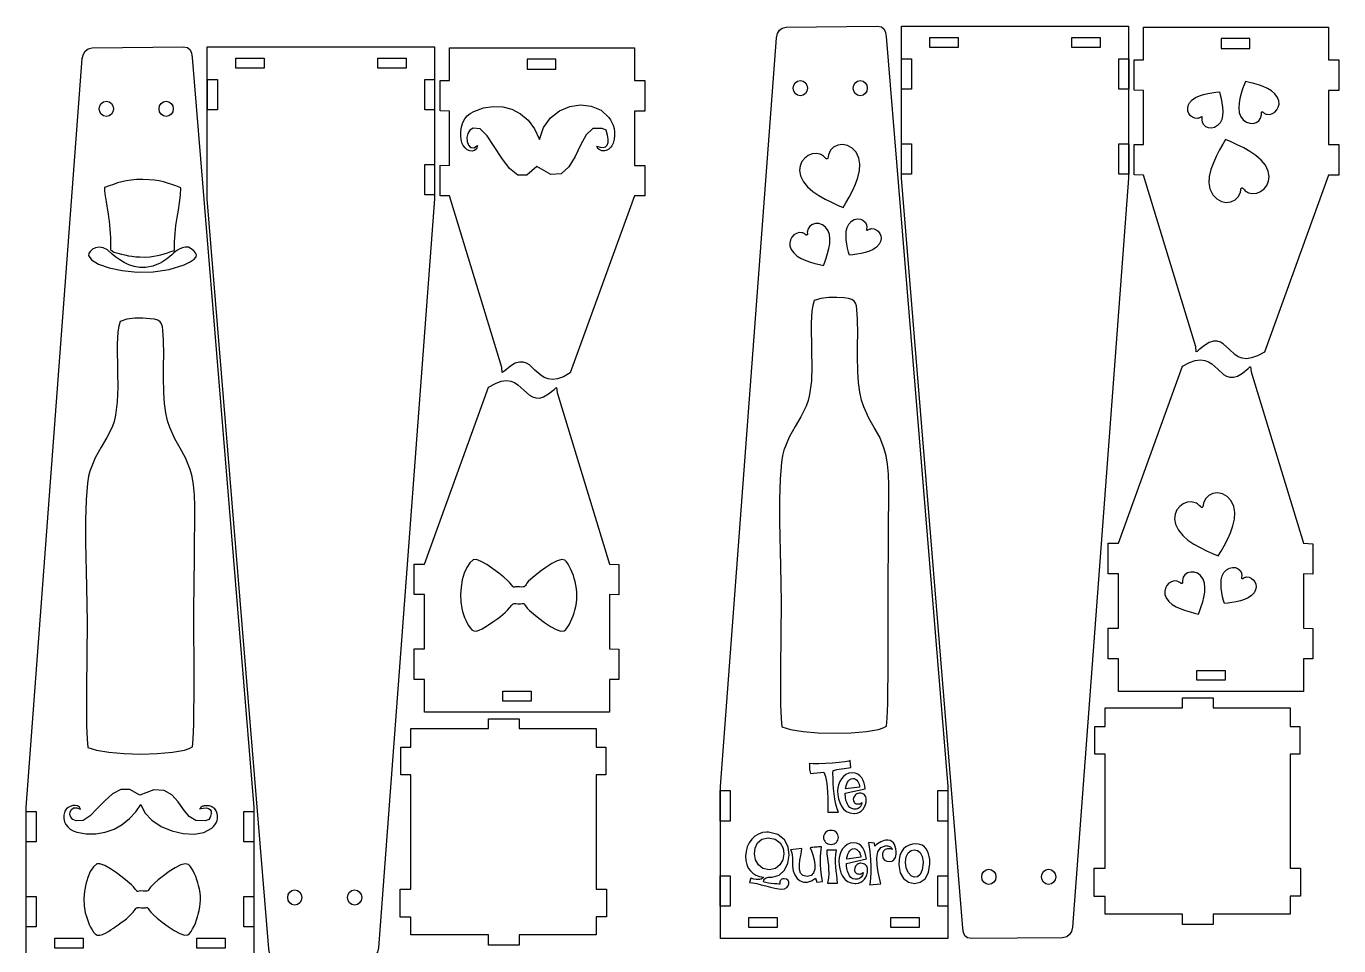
# Model space of a CAD drawing. Extents: x -1652 to 1470, y -458 to 1785.
# Drawn here: x -669.5 to -209.1, y 1450.2 to 1772.7 of the extents above; entities that cross this region are included whole.
import ezdxf

# ---------------------------------------------------------------- set-up
doc = ezdxf.new("R2010")
doc.units = 0
doc.layers.add('LAYER_1', color=7, linetype='CONTINUOUS')

msp = doc.modelspace()

# ---------------------------------------------------------------- linework, layer by layer
at = {"layer": 'LAYER_1', "color": 240}
for points in [[(-402.8861, 1772.3879), (-371.0361, 1772.6629), (-369.4611, 1772.4379), (-368.5361, 1771.6629), (-368.0611, 1770.4879), (-367.8861, 1769.0129), (-346.2611, 1505.9629), (-346.2611, 1452.6629), (-426.0361, 1452.6629), (-426.0361, 1505.9629), (-406.3861, 1768.6379), (-406.0111, 1770.1129), (-405.3361, 1771.2379), (-404.3111, 1772.0129), (-402.8861, 1772.3879)], [(-305.9611, 1452.9379), (-337.7861, 1452.6629), (-339.3611, 1452.8879), (-340.2861, 1453.6629), (-340.7611, 1454.8379), (-340.9361, 1456.3129), (-362.5361, 1719.3879), (-362.5361, 1772.6629), (-282.8111, 1772.6629), (-282.8111, 1719.3879), (-302.4361, 1456.6879), (-302.8111, 1455.2129), (-303.4861, 1454.0879), (-304.5361, 1453.3129), (-305.9611, 1452.9379)], [(-342.5861, 1768.7629), (-342.5861, 1765.2629), (-352.5611, 1765.2629), (-352.5611, 1768.7629), (-342.5861, 1768.7629)], [(-292.7861, 1768.7629), (-292.7861, 1765.2629), (-302.7611, 1765.2629), (-302.7611, 1768.7629), (-292.7861, 1768.7629)], [(-235.1861, 1658.3379), (-237.5861, 1657.0129), (-239.6611, 1656.3129), (-241.4361, 1656.0629), (-242.9861, 1656.2629), (-244.3361, 1656.7629), (-245.5111, 1657.5129), (-247.5861, 1659.3629), (-249.5611, 1661.1629), (-250.6111, 1661.8129), (-251.7611, 1662.1629), (-253.0361, 1662.1629), (-254.5111, 1661.7379), (-256.2111, 1660.7379), (-258.1861, 1659.1379), (-258.8111, 1658.5629), (-259.0611, 1658.4879), (-259.1861, 1660.2379), (-277.5861, 1720.4129), (-280.8861, 1720.5129), (-280.8861, 1731.2379), (-277.5861, 1731.1379), (-277.5861, 1750.1629), (-280.8861, 1750.2629), (-280.8861, 1760.8879), (-277.5861, 1760.8879), (-277.5861, 1772.3879), (-212.7111, 1772.3879), (-212.7111, 1760.8879), (-209.0861, 1760.8879), (-209.0861, 1750.1629), (-212.7111, 1750.1629), (-212.7111, 1731.1379), (-209.0861, 1731.1379), (-209.0861, 1720.4129), (-212.7111, 1720.4129), (-235.1861, 1658.3379)], [(-250.2861, 1768.4129), (-250.2861, 1764.9129), (-240.3111, 1764.9129), (-240.3111, 1768.4129), (-250.2861, 1768.4129)], [(-646.362, 1765.113), (-614.512, 1765.388), (-612.937, 1765.163), (-612.012, 1764.388), (-611.537, 1763.213), (-611.362, 1761.738), (-589.737, 1498.688), (-589.737, 1445.388), (-669.512, 1445.388), (-669.512, 1498.688), (-649.862, 1761.363), (-649.487, 1762.838), (-648.812, 1763.963), (-647.787, 1764.738), (-646.362, 1765.113)], [(-549.437, 1445.663), (-581.262, 1445.388), (-582.837, 1445.613), (-583.762, 1446.388), (-584.237, 1447.563), (-584.412, 1449.038), (-606.012, 1712.113), (-606.012, 1765.388), (-526.287, 1765.388), (-526.287, 1712.113), (-545.912, 1449.413), (-546.287, 1447.938), (-546.962, 1446.813), (-548.012, 1446.038), (-549.437, 1445.663)], [(-478.662, 1651.063), (-481.062, 1649.738), (-483.137, 1649.038), (-484.912, 1648.788), (-486.462, 1648.988), (-487.812, 1649.488), (-488.987, 1650.238), (-491.062, 1652.088), (-493.037, 1653.888), (-494.087, 1654.538), (-495.237, 1654.888), (-496.512, 1654.888), (-497.987, 1654.463), (-499.687, 1653.463), (-501.662, 1651.863), (-502.287, 1651.288), (-502.537, 1651.213), (-502.662, 1652.963), (-521.062, 1713.138), (-524.362, 1713.238), (-524.362, 1723.963), (-521.062, 1723.863), (-521.062, 1742.888), (-524.362, 1742.988), (-524.362, 1753.613), (-521.062, 1753.613), (-521.062, 1765.113), (-456.187, 1765.113), (-456.187, 1753.613), (-452.562, 1753.613), (-452.562, 1742.888), (-456.187, 1742.888), (-456.187, 1723.863), (-452.562, 1723.863), (-452.562, 1713.138), (-456.187, 1713.138), (-478.662, 1651.063)], [(-586.062, 1761.488), (-586.062, 1757.988), (-596.037, 1757.988), (-596.037, 1761.488), (-586.062, 1761.488)], [(-536.262, 1761.488), (-536.262, 1757.988), (-546.237, 1757.988), (-546.237, 1761.488), (-536.262, 1761.488)], [(-493.762, 1761.138), (-493.762, 1757.638), (-483.787, 1757.638), (-483.787, 1761.138), (-493.762, 1761.138)], [(-359.0111, 1750.5879), (-362.5111, 1750.5879), (-362.5111, 1761.2379), (-359.0111, 1761.2379), (-359.0111, 1750.5879)], [(-282.7861, 1750.5879), (-286.2861, 1750.5879), (-286.2861, 1761.2379), (-282.7861, 1761.2379), (-282.7861, 1750.5879)], [(-602.487, 1743.313), (-605.987, 1743.313), (-605.987, 1753.963), (-602.487, 1753.963), (-602.487, 1743.313)], [(-526.262, 1743.313), (-529.762, 1743.313), (-529.762, 1753.963), (-526.262, 1753.963), (-526.262, 1743.313)], [(-397.9611, 1753.6379), (-396.9861, 1753.4379), (-396.2111, 1752.8629), (-395.6611, 1752.0129), (-395.4611, 1750.9629), (-395.6611, 1749.9379), (-396.2111, 1749.0879), (-396.9861, 1748.5129), (-397.9611, 1748.3129), (-398.9361, 1748.5129), (-399.7361, 1749.0879), (-400.2611, 1749.9379), (-400.4611, 1750.9629), (-400.2611, 1752.0129), (-399.7361, 1752.8629), (-398.9361, 1753.4379), (-397.9611, 1753.6379)], [(-376.9611, 1753.6379), (-375.9861, 1753.4379), (-375.2111, 1752.8629), (-374.6611, 1752.0129), (-374.4861, 1750.9629), (-374.6611, 1749.9379), (-375.2111, 1749.0879), (-375.9861, 1748.5129), (-376.9611, 1748.3129), (-377.9361, 1748.5129), (-378.7361, 1749.0879), (-379.2611, 1749.9379), (-379.4611, 1750.9629), (-379.2611, 1752.0129), (-378.7361, 1752.8629), (-377.9361, 1753.4379), (-376.9611, 1753.6379)], [(-230.5426, 1747.6357), (-231.459, 1748.9116), (-232.6606, 1749.9682), (-234.0754, 1750.8345), (-235.6313, 1751.5395), (-237.256, 1752.112), (-238.8775, 1752.5812), (-240.4236, 1752.9758), (-241.8222, 1753.325), (-242.299, 1752.1185), (-242.8194, 1750.6773), (-243.3233, 1749.0733), (-243.7509, 1747.3779), (-244.042, 1745.6629), (-244.1365, 1743.9999), (-243.9746, 1742.4606), (-243.4961, 1741.1167), (-242.5715, 1739.8476), (-241.474, 1739.0275), (-240.292, 1738.6216), (-239.1135, 1738.5952), (-238.0267, 1738.9133), (-237.12, 1739.5411), (-236.4814, 1740.4439), (-236.1993, 1741.5868), (-236.2076, 1742.109), (-236.2221, 1742.3891), (-236.2029, 1742.456), (-236.1721, 1742.5129), (-236.1311, 1742.5593), (-236.0817, 1742.5948), (-236.0254, 1742.619), (-235.9637, 1742.6314), (-235.8983, 1742.6315), (-235.8308, 1742.619), (-235.6559, 1742.5002), (-235.328, 1742.2591), (-235.1103, 1742.122), (-234.8589, 1741.9897), (-234.5752, 1741.8738), (-234.2606, 1741.786), (-233.2853, 1741.749), (-232.344, 1742.0207), (-231.4925, 1742.5563), (-230.7869, 1743.3115), (-230.2832, 1744.2416), (-230.0372, 1745.302), (-230.105, 1746.4482), (-230.5426, 1747.6357)], [(-641.437, 1746.363), (-640.462, 1746.163), (-639.687, 1745.588), (-639.137, 1744.738), (-638.937, 1743.688), (-639.137, 1742.663), (-639.687, 1741.813), (-640.462, 1741.238), (-641.437, 1741.038), (-642.412, 1741.238), (-643.212, 1741.813), (-643.737, 1742.663), (-643.937, 1743.688), (-643.737, 1744.738), (-643.212, 1745.588), (-642.412, 1746.163), (-641.437, 1746.363)], [(-620.437, 1746.363), (-619.462, 1746.163), (-618.687, 1745.588), (-618.137, 1744.738), (-617.962, 1743.688), (-618.137, 1742.663), (-618.687, 1741.813), (-619.462, 1741.238), (-620.437, 1741.038), (-621.412, 1741.238), (-622.212, 1741.813), (-622.737, 1742.663), (-622.937, 1743.688), (-622.737, 1744.738), (-622.212, 1745.588), (-621.412, 1746.163), (-620.437, 1746.363)], [(-261.4027, 1745.8463), (-260.4705, 1746.8726), (-259.3103, 1747.678), (-257.9823, 1748.2949), (-256.547, 1748.7561), (-255.0646, 1749.0943), (-253.5955, 1749.3421), (-252.1999, 1749.5322), (-250.9383, 1749.6973), (-250.6419, 1748.5913), (-250.331, 1747.2751), (-250.0509, 1745.8178), (-249.847, 1744.2881), (-249.7647, 1742.7549), (-249.8495, 1741.2872), (-250.1468, 1739.9538), (-250.7019, 1738.8236), (-251.6407, 1737.804), (-252.6857, 1737.1956), (-253.7632, 1736.9589), (-254.7992, 1737.0546), (-255.72, 1737.4431), (-256.4518, 1738.0851), (-256.9207, 1738.9412), (-257.0528, 1739.9718), (-256.9928, 1740.4288), (-256.9519, 1740.673), (-256.962, 1740.7336), (-256.9833, 1740.7865), (-257.0145, 1740.8314), (-257.0542, 1740.8675), (-257.1012, 1740.8944), (-257.154, 1740.9115), (-257.2113, 1740.9183), (-257.2717, 1740.9141), (-257.4371, 1740.8276), (-257.749, 1740.6492), (-257.9536, 1740.551), (-258.1874, 1740.4603), (-258.4479, 1740.3872), (-258.7326, 1740.342), (-259.5915, 1740.408), (-260.3895, 1740.7411), (-261.0821, 1741.2967), (-261.6247, 1742.0301), (-261.9726, 1742.8964), (-262.0813, 1743.851), (-261.9062, 1744.8493), (-261.4027, 1745.8463)], [(-359.0111, 1720.7629), (-362.5111, 1720.7629), (-362.5111, 1731.4129), (-359.0111, 1731.4129), (-359.0111, 1720.7629)], [(-282.7861, 1720.7629), (-286.2861, 1720.7629), (-286.2861, 1731.4129), (-282.7861, 1731.4129), (-282.7861, 1720.7629)], [(-233.8276, 1721.8289), (-234.8336, 1723.9145), (-236.3097, 1725.7543), (-238.1436, 1727.372), (-240.2234, 1728.7913), (-242.4369, 1730.0358), (-244.672, 1731.1294), (-246.8165, 1732.0956), (-248.7585, 1732.9583), (-249.7576, 1731.3277), (-250.8798, 1729.3676), (-252.0195, 1727.1667), (-253.0715, 1724.8138), (-253.9302, 1722.3977), (-254.4905, 1720.0072), (-254.6468, 1717.731), (-254.2938, 1715.6579), (-253.274, 1713.58), (-251.8891, 1712.1101), (-250.276, 1711.2202), (-248.5715, 1710.882), (-246.9127, 1711.0675), (-245.4365, 1711.7485), (-244.2797, 1712.8969), (-243.5794, 1714.4846), (-243.4587, 1715.2449), (-243.4084, 1715.6554), (-243.3636, 1715.7476), (-243.3043, 1715.8223), (-243.2331, 1715.8793), (-243.1523, 1715.9183), (-243.0644, 1715.9391), (-242.9717, 1715.9415), (-242.8767, 1715.9251), (-242.7818, 1715.8898), (-242.5581, 1715.6728), (-242.1432, 1715.2393), (-241.8621, 1714.9849), (-241.5307, 1714.7288), (-241.1482, 1714.4882), (-240.7138, 1714.2808), (-239.3071, 1713.9791), (-237.8712, 1714.1341), (-236.4987, 1714.6954), (-235.2821, 1715.6124), (-234.3141, 1716.8347), (-233.6873, 1718.3119), (-233.4943, 1719.9935), (-233.8276, 1721.8289)], [(-397.8896, 1720.2232), (-396.8836, 1718.1376), (-395.4075, 1716.2978), (-393.5736, 1714.6801), (-391.4938, 1713.2608), (-389.2803, 1712.0163), (-387.0452, 1710.9227), (-384.9007, 1709.9565), (-382.9587, 1709.0938), (-381.9596, 1710.7244), (-380.8374, 1712.6845), (-379.6977, 1714.8854), (-378.6458, 1717.2383), (-377.787, 1719.6544), (-377.2267, 1722.0449), (-377.0704, 1724.3211), (-377.4234, 1726.3942), (-378.4432, 1728.4721), (-379.8281, 1729.942), (-381.4412, 1730.8319), (-383.1457, 1731.1701), (-384.8045, 1730.9846), (-386.2807, 1730.3036), (-387.4375, 1729.1552), (-388.1378, 1727.5675), (-388.2585, 1726.8072), (-388.3088, 1726.3967), (-388.3536, 1726.3045), (-388.4129, 1726.2298), (-388.4841, 1726.1728), (-388.5649, 1726.1338), (-388.6528, 1726.113), (-388.7455, 1726.1106), (-388.8405, 1726.127), (-388.9354, 1726.1623), (-389.1591, 1726.3793), (-389.574, 1726.8128), (-389.8551, 1727.0672), (-390.1865, 1727.3233), (-390.569, 1727.5639), (-391.0034, 1727.7713), (-392.4101, 1728.073), (-393.846, 1727.918), (-395.2185, 1727.3567), (-396.4351, 1726.4397), (-397.4031, 1725.2174), (-398.0299, 1723.7402), (-398.2229, 1722.0586), (-397.8896, 1720.2232)], [(-526.262, 1713.488), (-529.762, 1713.488), (-529.762, 1724.138), (-526.262, 1724.138), (-526.262, 1713.488)], [(-370.3145, 1696.2058), (-371.2467, 1695.1795), (-372.4069, 1694.3741), (-373.7349, 1693.7572), (-375.1702, 1693.296), (-376.6526, 1692.9578), (-378.1217, 1692.71), (-379.5173, 1692.5199), (-380.7789, 1692.3548), (-381.0753, 1693.4608), (-381.3862, 1694.777), (-381.6663, 1696.2343), (-381.8702, 1697.7641), (-381.9525, 1699.2972), (-381.8677, 1700.7649), (-381.5704, 1702.0983), (-381.0153, 1703.2285), (-380.0765, 1704.2481), (-379.0315, 1704.8565), (-377.954, 1705.0932), (-376.918, 1704.9975), (-375.9972, 1704.609), (-375.2654, 1703.967), (-374.7965, 1703.1109), (-374.6644, 1702.0803), (-374.7244, 1701.6233), (-374.7653, 1701.3791), (-374.7553, 1701.3185), (-374.734, 1701.2656), (-374.7028, 1701.2207), (-374.663, 1701.1846), (-374.6161, 1701.1577), (-374.5633, 1701.1406), (-374.506, 1701.1338), (-374.4455, 1701.138), (-374.2801, 1701.2246), (-373.9683, 1701.4029), (-373.7636, 1701.5011), (-373.5298, 1701.5918), (-373.2693, 1701.6649), (-372.9846, 1701.7101), (-372.1257, 1701.6441), (-371.3277, 1701.311), (-370.6351, 1700.7554), (-370.0926, 1700.0221), (-369.7446, 1699.1557), (-369.6359, 1698.2011), (-369.811, 1697.2028), (-370.3145, 1696.2058)], [(-401.1746, 1694.4164), (-400.2582, 1693.1405), (-399.0566, 1692.0839), (-397.6418, 1691.2176), (-396.0859, 1690.5126), (-394.4612, 1689.9401), (-392.8397, 1689.4709), (-391.2936, 1689.0763), (-389.895, 1688.7271), (-389.4182, 1689.9336), (-388.8978, 1691.3748), (-388.3939, 1692.9788), (-387.9663, 1694.6742), (-387.6752, 1696.3892), (-387.5807, 1698.0522), (-387.7426, 1699.5915), (-388.2211, 1700.9354), (-389.1457, 1702.2045), (-390.2432, 1703.0246), (-391.4252, 1703.4305), (-392.6038, 1703.4569), (-393.6905, 1703.1388), (-394.5972, 1702.511), (-395.2358, 1701.6082), (-395.5179, 1700.4653), (-395.5096, 1699.9431), (-395.4951, 1699.663), (-395.5143, 1699.5961), (-395.5451, 1699.5392), (-395.5861, 1699.4928), (-395.6355, 1699.4573), (-395.6918, 1699.4331), (-395.7535, 1699.4207), (-395.8189, 1699.4206), (-395.8864, 1699.4331), (-396.0613, 1699.5519), (-396.3892, 1699.793), (-396.6069, 1699.9301), (-396.8583, 1700.0624), (-397.142, 1700.1783), (-397.4566, 1700.2661), (-398.4319, 1700.3031), (-399.3732, 1700.0314), (-400.2247, 1699.4958), (-400.9303, 1698.7406), (-401.434, 1697.8105), (-401.68, 1696.7501), (-401.6122, 1695.6039), (-401.1746, 1694.4164)], [(-393.1361, 1676.4379), (-393.6111, 1674.7379), (-393.9361, 1672.8129), (-394.2111, 1668.4879), (-394.0611, 1658.5379), (-393.9611, 1653.3379), (-394.1111, 1648.2629), (-394.7111, 1643.5379), (-395.2361, 1641.3629), (-395.9361, 1639.3629), (-397.7611, 1635.7128), (-399.7861, 1632.3129), (-401.8361, 1628.5628), (-403.7111, 1623.9379), (-404.1861, 1622.0879), (-404.5611, 1619.7379), (-405.0611, 1613.8379), (-405.2611, 1606.7378), (-405.2611, 1598.9379), (-404.9611, 1583.2879), (-404.7361, 1570.8379), (-404.9361, 1547.5379), (-404.8861, 1534.6629), (-404.7361, 1529.8879), (-404.4611, 1526.9379), (-401.4611, 1525.9879), (-397.0361, 1525.2879), (-391.6861, 1524.8379), (-385.8611, 1524.6879), (-380.0861, 1524.8129), (-374.8111, 1525.2879), (-370.5111, 1526.0629), (-368.9111, 1526.5879), (-367.7111, 1527.2129), (-367.4611, 1529.9378), (-367.3111, 1535.1129), (-367.1861, 1549.7129), (-367.2111, 1575.2629), (-367.0111, 1593.4129), (-366.9611, 1611.5879), (-367.0611, 1615.6129), (-367.3861, 1619.0629), (-367.8861, 1621.9879), (-368.5111, 1624.4879), (-370.1361, 1628.5628), (-372.0361, 1631.9129), (-373.9611, 1635.2379), (-375.7361, 1639.1629), (-376.4611, 1641.5629), (-377.0861, 1644.3629), (-377.5611, 1647.6629), (-377.8361, 1651.5379), (-377.9611, 1656.9129), (-377.8861, 1660.9129), (-377.8361, 1664.8129), (-377.9611, 1669.8879), (-378.1361, 1673.3129), (-378.2861, 1674.5629), (-378.6111, 1675.5379), (-379.1111, 1676.2629), (-379.9111, 1676.8129), (-381.0361, 1677.1629), (-382.5611, 1677.3629), (-385.1861, 1677.5129), (-388.0111, 1677.5129), (-390.7611, 1677.1879), (-393.1361, 1676.4379)], [(-636.612, 1669.163), (-637.087, 1667.463), (-637.412, 1665.538), (-637.687, 1661.213), (-637.537, 1651.263), (-637.437, 1646.063), (-637.587, 1640.988), (-638.187, 1636.263), (-638.712, 1634.088), (-639.412, 1632.088), (-641.237, 1628.4379), (-643.262, 1625.038), (-645.312, 1621.2879), (-647.187, 1616.663), (-647.662, 1614.813), (-648.037, 1612.463), (-648.537, 1606.563), (-648.737, 1599.4629), (-648.737, 1591.663), (-648.437, 1576.013), (-648.212, 1563.563), (-648.412, 1540.263), (-648.362, 1527.388), (-648.212, 1522.613), (-647.937, 1519.663), (-644.937, 1518.713), (-640.512, 1518.013), (-635.162, 1517.563), (-629.337, 1517.413), (-623.562, 1517.538), (-618.287, 1518.013), (-613.987, 1518.788), (-612.387, 1519.313), (-611.187, 1519.938), (-610.937, 1522.6629), (-610.787, 1527.838), (-610.662, 1542.438), (-610.687, 1567.988), (-610.487, 1586.138), (-610.437, 1604.313), (-610.537, 1608.338), (-610.862, 1611.788), (-611.362, 1614.713), (-611.987, 1617.213), (-613.612, 1621.2879), (-615.512, 1624.638), (-617.437, 1627.963), (-619.212, 1631.888), (-619.937, 1634.288), (-620.562, 1637.088), (-621.037, 1640.388), (-621.312, 1644.263), (-621.437, 1649.638), (-621.362, 1653.638), (-621.312, 1657.538), (-621.437, 1662.613), (-621.612, 1666.038), (-621.762, 1667.288), (-622.087, 1668.263), (-622.587, 1668.988), (-623.387, 1669.538), (-624.512, 1669.888), (-626.037, 1670.088), (-628.662, 1670.238), (-631.487, 1670.238), (-634.237, 1669.913), (-636.612, 1669.163)], [(-263.8861, 1653.3879), (-261.4861, 1654.6879), (-259.4111, 1655.4129), (-257.6361, 1655.6379), (-256.0861, 1655.4629), (-254.7361, 1654.9629), (-253.5611, 1654.2129), (-251.4611, 1652.3379), (-249.5111, 1650.5629), (-248.4611, 1649.9129), (-247.3111, 1649.5629), (-246.0361, 1649.5379), (-244.5611, 1649.9879), (-242.8361, 1650.9879), (-240.8611, 1652.5879), (-240.2611, 1653.1629), (-240.0111, 1653.2379), (-239.8611, 1651.4879), (-221.4861, 1591.3129), (-218.1611, 1591.1879), (-218.1611, 1580.4629), (-221.4861, 1580.5879), (-221.4861, 1561.5629), (-218.1611, 1561.4629), (-218.1611, 1550.8379), (-221.4861, 1550.8379), (-221.4861, 1539.3379), (-286.3611, 1539.3379), (-286.3611, 1550.8379), (-289.9611, 1550.8379), (-289.9611, 1561.5629), (-286.3611, 1561.5629), (-286.3611, 1580.5879), (-289.9611, 1580.5879), (-289.9611, 1591.3129), (-286.3611, 1591.3129), (-263.8861, 1653.3879)], [(-507.362, 1646.113), (-504.962, 1647.413), (-502.887, 1648.138), (-501.112, 1648.363), (-499.562, 1648.188), (-498.212, 1647.688), (-497.037, 1646.938), (-494.937, 1645.063), (-492.987, 1643.288), (-491.937, 1642.638), (-490.787, 1642.288), (-489.512, 1642.263), (-488.037, 1642.713), (-486.312, 1643.713), (-484.337, 1645.313), (-483.737, 1645.888), (-483.487, 1645.963), (-483.337, 1644.213), (-464.962, 1584.038), (-461.637, 1583.913), (-461.637, 1573.188), (-464.962, 1573.313), (-464.962, 1554.288), (-461.637, 1554.188), (-461.637, 1543.563), (-464.962, 1543.563), (-464.962, 1532.063), (-529.837, 1532.063), (-529.837, 1543.563), (-533.437, 1543.563), (-533.437, 1554.288), (-529.837, 1554.288), (-529.837, 1573.313), (-533.437, 1573.313), (-533.437, 1584.038), (-529.837, 1584.038), (-507.362, 1646.113)], [(-266.3202, 1598.0164), (-265.3142, 1595.9308), (-263.8381, 1594.091), (-262.0042, 1592.4733), (-259.9244, 1591.054), (-257.7109, 1589.8095), (-255.4758, 1588.7159), (-253.3313, 1587.7497), (-251.3893, 1586.887), (-250.3902, 1588.5176), (-249.268, 1590.4777), (-248.1283, 1592.6786), (-247.0764, 1595.0315), (-246.2176, 1597.4476), (-245.6573, 1599.8381), (-245.501, 1602.1143), (-245.854, 1604.1874), (-246.8738, 1606.2653), (-248.2587, 1607.7352), (-249.8718, 1608.6251), (-251.5763, 1608.9633), (-253.2351, 1608.7778), (-254.7113, 1608.0968), (-255.8681, 1606.9484), (-256.5684, 1605.3607), (-256.6891, 1604.6004), (-256.7394, 1604.1899), (-256.7842, 1604.0977), (-256.8435, 1604.023), (-256.9147, 1603.966), (-256.9955, 1603.927), (-257.0834, 1603.9062), (-257.1761, 1603.9038), (-257.2711, 1603.9202), (-257.366, 1603.9555), (-257.5897, 1604.1725), (-258.0046, 1604.606), (-258.2857, 1604.8604), (-258.6171, 1605.1165), (-258.9996, 1605.3571), (-259.434, 1605.5645), (-260.8407, 1605.8662), (-262.2766, 1605.7112), (-263.6491, 1605.1499), (-264.8657, 1604.2329), (-265.8337, 1603.0106), (-266.4605, 1601.5334), (-266.6535, 1599.8518), (-266.3202, 1598.0164)], [(-269.6052, 1572.2096), (-268.6888, 1570.9337), (-267.4872, 1569.8771), (-266.0724, 1569.0108), (-264.5165, 1568.3058), (-262.8918, 1567.7333), (-261.2703, 1567.2641), (-259.7242, 1566.8695), (-258.3256, 1566.5203), (-257.8488, 1567.7268), (-257.3284, 1569.168), (-256.8245, 1570.772), (-256.3969, 1572.4674), (-256.1058, 1574.1824), (-256.0113, 1575.8454), (-256.1732, 1577.3847), (-256.6517, 1578.7286), (-257.5763, 1579.9977), (-258.6738, 1580.8178), (-259.8558, 1581.2237), (-261.0344, 1581.2501), (-262.1211, 1580.932), (-263.0278, 1580.3042), (-263.6664, 1579.4014), (-263.9485, 1578.2585), (-263.9402, 1577.7363), (-263.9257, 1577.4562), (-263.9449, 1577.3893), (-263.9757, 1577.3324), (-264.0167, 1577.286), (-264.0661, 1577.2505), (-264.1224, 1577.2263), (-264.1841, 1577.2139), (-264.2495, 1577.2138), (-264.317, 1577.2263), (-264.4919, 1577.3451), (-264.8198, 1577.5862), (-265.0375, 1577.7233), (-265.2889, 1577.8556), (-265.5726, 1577.9715), (-265.8872, 1578.0593), (-266.8625, 1578.0963), (-267.8038, 1577.8246), (-268.6553, 1577.289), (-269.3609, 1576.5338), (-269.8646, 1575.6037), (-270.1106, 1574.5433), (-270.0428, 1573.3971), (-269.6052, 1572.2096)], [(-238.7451, 1573.999), (-239.6773, 1572.9727), (-240.8375, 1572.1673), (-242.1655, 1571.5504), (-243.6008, 1571.0892), (-245.0832, 1570.751), (-246.5523, 1570.5032), (-247.9479, 1570.3131), (-249.2095, 1570.148), (-249.5059, 1571.254), (-249.8168, 1572.5702), (-250.0969, 1574.0275), (-250.3008, 1575.5573), (-250.3831, 1577.0904), (-250.2983, 1578.5581), (-250.001, 1579.8915), (-249.4459, 1581.0217), (-248.5071, 1582.0413), (-247.4621, 1582.6497), (-246.3846, 1582.8864), (-245.3486, 1582.7907), (-244.4278, 1582.4022), (-243.696, 1581.7602), (-243.2271, 1580.9041), (-243.095, 1579.8735), (-243.155, 1579.4165), (-243.1959, 1579.1723), (-243.1859, 1579.1117), (-243.1646, 1579.0588), (-243.1334, 1579.0139), (-243.0936, 1578.9778), (-243.0467, 1578.9509), (-242.9939, 1578.9338), (-242.9366, 1578.927), (-242.8761, 1578.9312), (-242.7107, 1579.0178), (-242.3989, 1579.1961), (-242.1942, 1579.2943), (-241.9604, 1579.385), (-241.6999, 1579.4581), (-241.4152, 1579.5033), (-240.5563, 1579.4373), (-239.7583, 1579.1042), (-239.0657, 1578.5486), (-238.5232, 1577.8153), (-238.1752, 1576.9489), (-238.0665, 1575.9943), (-238.2416, 1574.996), (-238.7451, 1573.999)], [(-258.8861, 1543.2629), (-258.8861, 1546.7629), (-248.9111, 1546.7629), (-248.9111, 1543.2629), (-258.8861, 1543.2629)], [(-502.362, 1535.988), (-502.362, 1539.488), (-492.387, 1539.488), (-492.387, 1535.988), (-502.362, 1535.988)], [(-226.1111, 1533.5879), (-226.1111, 1527.1129), (-222.7111, 1527.1129), (-222.7111, 1517.4129), (-226.1111, 1517.4129), (-226.1111, 1477.3379), (-222.5361, 1477.3379), (-222.5361, 1467.5629), (-226.1111, 1467.5629), (-226.1111, 1461.2129), (-253.1861, 1461.2129), (-253.1861, 1457.6129), (-263.8611, 1457.6129), (-263.8611, 1461.2129), (-291.0861, 1461.2129), (-291.0861, 1467.4629), (-294.9111, 1467.4629), (-294.9111, 1477.3379), (-291.0861, 1477.3379), (-291.0861, 1517.4129), (-294.6611, 1517.4129), (-294.6611, 1527.1129), (-291.0861, 1527.1129), (-291.0861, 1533.5879), (-263.8611, 1533.5879), (-263.8611, 1537.0629), (-253.1861, 1537.0629), (-253.1861, 1533.5879), (-226.1111, 1533.5879)], [(-469.587, 1526.313), (-469.587, 1519.838), (-466.187, 1519.838), (-466.187, 1510.138), (-469.587, 1510.138), (-469.587, 1470.063), (-466.012, 1470.063), (-466.012, 1460.288), (-469.587, 1460.288), (-469.587, 1453.938), (-496.662, 1453.938), (-496.662, 1450.338), (-507.337, 1450.338), (-507.337, 1453.938), (-534.562, 1453.938), (-534.562, 1460.188), (-538.387, 1460.188), (-538.387, 1470.063), (-534.562, 1470.063), (-534.562, 1510.138), (-538.137, 1510.138), (-538.137, 1519.838), (-534.562, 1519.838), (-534.562, 1526.313), (-507.337, 1526.313), (-507.337, 1529.788), (-496.662, 1529.788), (-496.662, 1526.313), (-469.587, 1526.313)], [(-426.0611, 1504.5629), (-422.5611, 1504.5629), (-422.5611, 1493.9129), (-426.0611, 1493.9129), (-426.0611, 1504.5629)], [(-349.7754, 1504.5629), (-346.2754, 1504.5629), (-346.2754, 1493.9129), (-349.7754, 1493.9129), (-349.7754, 1504.5629)], [(-669.537, 1497.288), (-666.037, 1497.288), (-666.037, 1486.638), (-669.537, 1486.638), (-669.537, 1497.288)], [(-593.2513, 1497.288), (-589.7513, 1497.288), (-589.7513, 1486.638), (-593.2513, 1486.638), (-593.2513, 1497.288)], [(-426.0611, 1474.7379), (-422.5611, 1474.7379), (-422.5611, 1464.0879), (-426.0611, 1464.0879), (-426.0611, 1474.7379)], [(-349.7754, 1474.7379), (-346.2754, 1474.7379), (-346.2754, 1464.0879), (-349.7754, 1464.0879), (-349.7754, 1474.7379)], [(-331.8611, 1471.6879), (-332.8361, 1471.8879), (-333.6111, 1472.4629), (-334.1611, 1473.3129), (-334.3361, 1474.3629), (-334.1611, 1475.3879), (-333.6111, 1476.2379), (-332.8361, 1476.8129), (-331.8611, 1477.0129), (-330.8861, 1476.8129), (-330.0861, 1476.2379), (-329.5611, 1475.3879), (-329.3611, 1474.3629), (-329.5611, 1473.3129), (-330.0861, 1472.4629), (-330.8861, 1471.8879), (-331.8611, 1471.6879)], [(-310.8611, 1471.6879), (-311.8361, 1471.8879), (-312.6361, 1472.4629), (-313.1611, 1473.3129), (-313.3611, 1474.3629), (-313.1611, 1475.3879), (-312.6361, 1476.2379), (-311.8361, 1476.8129), (-310.8611, 1477.0129), (-309.8861, 1476.8129), (-309.1111, 1476.2379), (-308.5611, 1475.3879), (-308.3611, 1474.3629), (-308.5611, 1473.3129), (-309.1111, 1472.4629), (-309.8861, 1471.8879), (-310.8611, 1471.6879)], [(-575.337, 1464.413), (-576.312, 1464.613), (-577.087, 1465.188), (-577.637, 1466.038), (-577.812, 1467.088), (-577.637, 1468.113), (-577.087, 1468.963), (-576.312, 1469.538), (-575.337, 1469.738), (-574.362, 1469.538), (-573.562, 1468.963), (-573.037, 1468.113), (-572.837, 1467.088), (-573.037, 1466.038), (-573.562, 1465.188), (-574.362, 1464.613), (-575.337, 1464.413)], [(-554.337, 1464.413), (-555.312, 1464.613), (-556.112, 1465.188), (-556.637, 1466.038), (-556.837, 1467.088), (-556.637, 1468.113), (-556.112, 1468.963), (-555.312, 1469.538), (-554.337, 1469.738), (-553.362, 1469.538), (-552.587, 1468.963), (-552.037, 1468.113), (-551.837, 1467.088), (-552.037, 1466.038), (-552.587, 1465.188), (-553.362, 1464.613), (-554.337, 1464.413)], [(-669.537, 1467.463), (-666.037, 1467.463), (-666.037, 1456.813), (-669.537, 1456.813), (-669.537, 1467.463)], [(-593.2513, 1467.463), (-589.7513, 1467.463), (-589.7513, 1456.813), (-593.2513, 1456.813), (-593.2513, 1467.463)], [(-416.0361, 1456.6129), (-416.0361, 1460.1129), (-406.0861, 1460.1129), (-406.0861, 1456.6129), (-416.0361, 1456.6129)], [(-366.2111, 1456.6129), (-366.2111, 1460.1129), (-356.2611, 1460.1129), (-356.2611, 1456.6129), (-366.2111, 1456.6129)], [(-659.512, 1449.338), (-659.512, 1452.838), (-649.562, 1452.838), (-649.562, 1449.338), (-659.512, 1449.338)], [(-609.687, 1449.338), (-609.687, 1452.838), (-599.737, 1452.838), (-599.737, 1449.338), (-609.687, 1449.338)]]:
    msp.add_lwpolyline(points, close=True, dxfattribs=at)
at = {"layer": 'LAYER_1', "color": 250}
for points in [[(-512.72, 1736.9595), (-513.9079, 1736.2583), (-514.6431, 1735.08), (-514.9547, 1733.6537), (-514.8717, 1732.2085), (-514.4233, 1730.9734), (-513.6385, 1730.1777), (-512.5464, 1730.0504), (-511.176, 1730.8206), (-511.6208, 1729.7239), (-512.2723, 1729.0827), (-513.0636, 1728.8436), (-513.9274, 1728.9534), (-514.7965, 1729.3585), (-515.6039, 1730.0056), (-516.2824, 1730.8413), (-516.7649, 1731.8123), (-517.0687, 1733.8859), (-517.0911, 1735.7534), (-516.854, 1737.4179), (-516.3793, 1738.8822), (-515.689, 1740.1493), (-514.8049, 1741.2222), (-513.749, 1742.1037), (-512.5431, 1742.7969), (-509.1644, 1744.024), (-505.7447, 1744.5647), (-502.3752, 1744.4113), (-499.147, 1743.556), (-496.1512, 1741.9912), (-493.479, 1739.709), (-491.2216, 1736.7019), (-489.4701, 1732.9621), (-488.0639, 1737.2101), (-485.6472, 1740.5782), (-482.4911, 1743.0375), (-478.8669, 1744.559), (-475.0459, 1745.1139), (-471.2993, 1744.6731), (-467.8984, 1743.2078), (-465.1144, 1740.689), (-464.5551, 1739.8834), (-464.0526, 1738.9594), (-463.6328, 1737.9305), (-463.3214, 1736.8101), (-463.1444, 1735.6119), (-463.1275, 1734.3493), (-463.2965, 1733.0359), (-463.6772, 1731.6852), (-463.893, 1731.1654), (-464.15, 1730.6866), (-464.449, 1730.255), (-464.7905, 1729.8764), (-465.1751, 1729.5568), (-465.6036, 1729.3023), (-466.0766, 1729.1187), (-466.5947, 1729.0121), (-466.8961, 1728.9811), (-467.1701, 1728.9676), (-467.4228, 1728.9747), (-467.6598, 1729.0054), (-467.8871, 1729.0627), (-468.1106, 1729.1498), (-468.336, 1729.2697), (-468.5693, 1729.4255), (-468.9193, 1729.6978), (-469.0991, 1729.8744), (-469.1597, 1729.9857), (-469.1519, 1730.0619), (-469.1266, 1730.1334), (-469.1346, 1730.2306), (-469.2268, 1730.3838), (-469.454, 1730.6234), (-468.1487, 1730.2188), (-467.0913, 1730.1576), (-466.2844, 1730.4258), (-465.7303, 1731.0094), (-465.4313, 1731.8945), (-465.39, 1733.0669), (-465.6086, 1734.5128), (-466.0897, 1736.2182), (-467.5297, 1736.8422), (-470.7328, 1736.82), (-473.1517, 1734.5857), (-475.13, 1731.0105), (-477.0115, 1726.9657), (-479.1398, 1723.3226), (-481.8586, 1720.9523), (-485.5117, 1720.7262), (-490.4428, 1723.5154), (-493.9254, 1720.4103), (-497.1012, 1720.4429), (-500.024, 1722.7279), (-502.7474, 1726.3802), (-505.3251, 1730.5147), (-507.8106, 1734.2462), (-510.2577, 1736.6895), (-512.72, 1736.9595)], [(-638.8687, 1693.4695), (-637.4249, 1693.099), (-636.1245, 1692.7557), (-634.9074, 1692.4479), (-633.713, 1692.1838), (-632.4809, 1691.9715), (-631.1509, 1691.8192), (-629.6625, 1691.7352), (-627.9554, 1691.7276), (-626.2372, 1691.8121), (-624.7561, 1691.9868), (-623.4525, 1692.2343), (-622.2671, 1692.5372), (-621.1403, 1692.8782), (-620.0127, 1693.24), (-618.8249, 1693.6052), (-617.5174, 1693.9564), (-617.5266, 1697.0663), (-617.3358, 1700.0094), (-617.005, 1702.8193), (-616.5941, 1705.5295), (-616.1631, 1708.1735), (-615.7719, 1710.7849), (-615.4805, 1713.3973), (-615.3488, 1716.0441), (-617.0029, 1716.6484), (-618.511, 1717.1945), (-619.9464, 1717.6763), (-621.3826, 1718.0876), (-622.893, 1718.422), (-624.551, 1718.6734), (-626.43, 1718.8356), (-628.6034, 1718.9023), (-630.8397, 1718.8613), (-632.7698, 1718.7101), (-634.4687, 1718.459), (-636.0118, 1718.118), (-637.4741, 1717.6972), (-638.931, 1717.2067), (-640.4575, 1716.6566), (-642.1288, 1716.0571), (-642.0986, 1715.0589), (-641.9714, 1713.8441), (-641.773, 1712.4782), (-641.5296, 1711.0269), (-641.2672, 1709.556), (-641.0117, 1708.1311), (-640.7892, 1706.8178), (-640.6257, 1705.682), (-640.4591, 1704.2803), (-640.3049, 1702.8702), (-640.1696, 1701.4535), (-640.0595, 1700.0322), (-639.9809, 1698.608), (-639.9402, 1697.183), (-639.9437, 1695.7589), (-639.9977, 1694.3377), (-638.8687, 1693.4695)], [(-612.5733, 1695.2174), (-613.7436, 1695.1896), (-614.7688, 1694.9829), (-615.6717, 1694.6308), (-616.4753, 1694.1667), (-617.2024, 1693.6242), (-617.876, 1693.0369), (-618.519, 1692.4382), (-619.1542, 1691.8617), (-619.7119, 1691.4027), (-620.3421, 1690.9329), (-621.0365, 1690.4646), (-621.7864, 1690.0097), (-622.5833, 1689.5802), (-623.4187, 1689.1882), (-624.2841, 1688.8458), (-625.171, 1688.5649), (-627.5814, 1688.1023), (-629.7597, 1688.062), (-631.732, 1688.3735), (-633.5247, 1688.9662), (-635.1641, 1689.7696), (-636.6764, 1690.7132), (-638.088, 1691.7264), (-639.4251, 1692.7387), (-641.0271, 1694.223), (-642.5599, 1695.0025), (-643.9768, 1695.2097), (-645.2311, 1694.9766), (-646.2762, 1694.4356), (-647.0656, 1693.7191), (-647.5525, 1692.9592), (-647.6904, 1692.2882), (-646.7002, 1690.7559), (-644.1988, 1689.2714), (-640.4839, 1687.9714), (-635.8532, 1686.9928), (-630.6043, 1686.4722), (-625.035, 1686.5465), (-619.443, 1687.3524), (-614.1258, 1689.0267), (-611.9918, 1690.05), (-610.641, 1690.9601), (-609.9591, 1691.7778), (-609.8313, 1692.5242), (-610.1434, 1693.2204), (-610.7807, 1693.8873), (-611.6289, 1694.546), (-612.5733, 1695.2174)], [(-389.7043, 1511.0919), (-389.1584, 1509.4998), (-388.7785, 1507.7391), (-388.5344, 1505.8694), (-388.3958, 1503.9503), (-388.3326, 1502.0416), (-388.3145, 1500.2027), (-388.3111, 1498.4933), (-388.2924, 1496.9731), (-384.5436, 1496.9731), (-385.0616, 1498.2277), (-385.4884, 1499.7798), (-385.8307, 1501.5435), (-386.0955, 1503.4331), (-386.2895, 1505.3626), (-386.4196, 1507.2461), (-386.4927, 1508.9979), (-386.5155, 1510.532), (-386.491, 1511.603), (-385.8819, 1511.7838), (-385.1552, 1511.945), (-384.3464, 1512.0896), (-383.4908, 1512.2208), (-382.6238, 1512.3417), (-381.7808, 1512.4555), (-380.9971, 1512.5652), (-380.3081, 1512.6741), (-380.4541, 1515.1814), (-380.9554, 1514.9506), (-382.3285, 1514.6954), (-384.3223, 1514.4412), (-386.6858, 1514.2139), (-389.168, 1514.039), (-391.5178, 1513.9423), (-393.4843, 1513.9494), (-394.8163, 1514.086), (-394.8156, 1513.6038), (-394.8106, 1513.1682), (-394.797, 1512.7616), (-394.7707, 1512.3668), (-394.7271, 1511.9662), (-394.6622, 1511.5426), (-394.5716, 1511.0784), (-394.4511, 1510.5563), (-389.7043, 1511.0919)], [(-384.9331, 1504.4464), (-384.818, 1503.0672), (-384.5688, 1501.6877), (-384.1655, 1500.3647), (-383.5883, 1499.1549), (-382.817, 1498.1151), (-381.8318, 1497.3022), (-380.6126, 1496.7728), (-379.1396, 1496.5837), (-378.9205, 1496.5837), (-377.983, 1496.694), (-377.1622, 1497.0055), (-376.4606, 1497.4887), (-375.8808, 1498.1142), (-375.4253, 1498.8527), (-375.0969, 1499.6748), (-374.8979, 1500.5511), (-374.831, 1501.4522), (-374.8776, 1501.9458), (-375.012, 1502.3837), (-375.2264, 1502.7629), (-375.5126, 1503.0801), (-375.8627, 1503.3323), (-376.2687, 1503.5163), (-376.7226, 1503.629), (-377.2165, 1503.6673), (-377.3626, 1503.6673), (-377.761, 1503.6182), (-378.1306, 1503.4798), (-378.4653, 1503.2655), (-378.7593, 1502.9888), (-379.0064, 1502.663), (-379.2008, 1502.3015), (-379.3364, 1501.9178), (-379.4073, 1501.5252), (-379.376, 1501.1476), (-379.2844, 1500.8185), (-379.1364, 1500.5385), (-378.9357, 1500.3081), (-378.6858, 1500.1279), (-378.3906, 1499.9985), (-378.0538, 1499.9205), (-377.679, 1499.8943), (-377.4919, 1499.8993), (-377.3135, 1499.916), (-377.1438, 1499.9469), (-376.9823, 1499.9947), (-376.8288, 1500.0619), (-376.683, 1500.1511), (-376.5446, 1500.2647), (-376.4133, 1500.4055), (-376.4133, 1500.3081), (-376.5863, 1499.4355), (-377.0214, 1498.7726), (-377.6477, 1498.3214), (-378.3941, 1498.0838), (-379.1896, 1498.0619), (-379.963, 1498.2576), (-380.6435, 1498.673), (-381.16, 1499.31), (-381.4297, 1499.8297), (-381.656, 1500.3499), (-381.8413, 1500.8736), (-381.9877, 1501.4035), (-382.0977, 1501.9425), (-382.1734, 1502.4936), (-382.2171, 1503.0594), (-382.2312, 1503.643), (-375.2448, 1505.201), (-375.3825, 1506.2194), (-375.6206, 1507.2233), (-375.9705, 1508.1753), (-376.4437, 1509.038), (-377.0515, 1509.774), (-377.8054, 1510.346), (-378.7167, 1510.7167), (-379.7969, 1510.8485), (-380.9401, 1510.6902), (-381.955, 1510.2487), (-382.8341, 1509.5738), (-383.57, 1508.7155), (-384.1552, 1507.7237), (-384.5824, 1506.6483), (-384.8442, 1505.5392), (-384.9331, 1504.4464)], [(-379.5291, 1508.8523), (-379.0373, 1508.7715), (-378.5889, 1508.5484), (-378.1906, 1508.2118), (-377.8495, 1507.7904), (-377.5722, 1507.3131), (-377.3656, 1506.8087), (-377.2367, 1506.306), (-377.1922, 1505.8338), (-382.0851, 1505.1523), (-382.0412, 1505.7026), (-381.9117, 1506.3055), (-381.7, 1506.922), (-381.4096, 1507.5135), (-381.0439, 1508.041), (-380.6063, 1508.4659), (-380.1002, 1508.7492), (-379.5291, 1508.8523)], [(-651.9968, 1493.9544), (-653.1847, 1494.4227), (-653.9199, 1495.2095), (-654.2315, 1496.162), (-654.1485, 1497.1271), (-653.7001, 1497.9519), (-652.9153, 1498.4832), (-651.8232, 1498.5682), (-650.4528, 1498.0539), (-650.8976, 1498.7863), (-651.5491, 1499.2145), (-652.3404, 1499.3741), (-653.2042, 1499.3008), (-654.0733, 1499.0303), (-654.8807, 1498.5982), (-655.5592, 1498.0401), (-656.0417, 1497.3917), (-656.3455, 1496.007), (-656.3679, 1494.7598), (-656.1308, 1493.6483), (-655.6561, 1492.6705), (-654.9658, 1491.8243), (-654.0817, 1491.1079), (-653.0258, 1490.5192), (-651.8199, 1490.0563), (-648.4685, 1489.3705), (-645.1207, 1489.3616), (-641.8529, 1489.9621), (-638.7413, 1491.1042), (-635.8621, 1492.7201), (-633.2916, 1494.7421), (-631.1061, 1497.1025), (-629.3819, 1499.7335), (-627.9484, 1496.7631), (-625.4597, 1494.1617), (-622.202, 1492.0214), (-618.4612, 1490.4344), (-614.5236, 1489.493), (-610.6754, 1489.2893), (-607.2025, 1489.9156), (-604.3912, 1491.464), (-603.8319, 1492.0019), (-603.3294, 1492.6189), (-602.9096, 1493.306), (-602.5982, 1494.0542), (-602.4212, 1494.8544), (-602.4043, 1495.6975), (-602.5733, 1496.5746), (-602.954, 1497.4766), (-603.1698, 1497.8237), (-603.4268, 1498.1434), (-603.7258, 1498.4317), (-604.0673, 1498.6845), (-604.4519, 1498.8979), (-604.8804, 1499.0679), (-605.3534, 1499.1904), (-605.8715, 1499.2616), (-606.1729, 1499.2823), (-606.4469, 1499.2913), (-606.6996, 1499.2866), (-606.9366, 1499.2662), (-607.1639, 1499.2279), (-607.3874, 1499.1697), (-607.6128, 1499.0896), (-607.8461, 1498.9856), (-608.1961, 1498.8037), (-608.3759, 1498.6858), (-608.4365, 1498.6115), (-608.4287, 1498.5606), (-608.4034, 1498.5128), (-608.4114, 1498.4479), (-608.5036, 1498.3456), (-608.7308, 1498.1856), (-607.4255, 1498.4558), (-606.3681, 1498.4967), (-605.5612, 1498.3176), (-605.0071, 1497.9278), (-604.7081, 1497.3368), (-604.6668, 1496.5539), (-604.8854, 1495.5883), (-605.3665, 1494.4495), (-606.8065, 1494.0328), (-610.0096, 1494.0476), (-612.4285, 1495.5397), (-614.4068, 1497.9271), (-616.2883, 1500.6282), (-618.4166, 1503.061), (-621.1354, 1504.6438), (-624.7885, 1504.7948), (-629.7196, 1502.9322), (-633.2022, 1505.0058), (-636.378, 1504.984), (-639.3008, 1503.4581), (-642.0242, 1501.0191), (-644.6019, 1498.2582), (-647.0874, 1495.7663), (-649.5345, 1494.1347), (-651.9968, 1493.9544)], [(-415.7996, 1472.3183), (-414.6441, 1472.2179), (-413.2561, 1471.9532), (-411.7135, 1471.5789), (-410.0942, 1471.1499), (-408.476, 1470.7208), (-406.9369, 1470.3465), (-405.5547, 1470.0818), (-404.4072, 1469.9814), (-403.4872, 1470.1404), (-402.7663, 1470.5595), (-402.2634, 1471.1521), (-401.9973, 1471.8314), (-401.9867, 1472.5107), (-402.2506, 1473.1033), (-402.8077, 1473.5224), (-403.6769, 1473.6814), (-404.0772, 1473.6488), (-404.4057, 1473.5528), (-404.668, 1473.3964), (-404.8697, 1473.1824), (-405.0167, 1472.9136), (-405.1147, 1472.5928), (-405.1693, 1472.2231), (-405.1862, 1471.8071), (-405.5588, 1471.8208), (-406.2549, 1471.8623), (-407.1622, 1471.9316), (-408.1681, 1472.0292), (-409.1603, 1472.1554), (-410.0265, 1472.3103), (-410.6542, 1472.4944), (-410.931, 1472.7078), (-410.8822, 1472.8052), (-410.7448, 1473.1814), (-410.5407, 1473.4917), (-410.2807, 1473.741), (-409.9755, 1473.934), (-409.6362, 1474.0758), (-409.2734, 1474.171), (-408.898, 1474.2246), (-408.521, 1474.2414), (-407.8639, 1474.2414), (-405.3723, 1474.9002), (-403.4951, 1476.641), (-402.3037, 1479.1104), (-401.8695, 1481.9549), (-402.2636, 1484.8211), (-403.5575, 1487.3555), (-405.8224, 1489.2047), (-409.1296, 1490.0153), (-409.7869, 1490.0397), (-411.257, 1489.8606), (-412.6338, 1489.3505), (-413.8857, 1488.5506), (-414.981, 1487.502), (-415.888, 1486.2456), (-416.5751, 1484.8227), (-417.0105, 1483.2743), (-417.1627, 1481.6414), (-417.0556, 1480.0474), (-416.7394, 1478.6431), (-416.2217, 1477.4288), (-415.5104, 1476.4047), (-414.6131, 1475.5712), (-413.5375, 1474.9286), (-412.2913, 1474.477), (-410.8822, 1474.2169), (-411.0516, 1473.9855), (-411.3243, 1473.7624), (-411.703, 1473.5696), (-412.1907, 1473.4289), (-412.7903, 1473.3624), (-413.5045, 1473.392), (-414.3362, 1473.5398), (-415.2883, 1473.8276), (-415.7996, 1472.3183)], [(-409.3001, 1487.9949), (-406.7723, 1487.5117), (-405.0253, 1486.2377), (-404.0228, 1484.4365), (-403.7286, 1482.3717), (-404.1066, 1480.3069), (-405.1203, 1478.5058), (-406.7337, 1477.2317), (-408.9105, 1476.7485), (-411.0849, 1477.2317), (-412.6719, 1478.5058), (-413.6615, 1480.3069), (-414.0439, 1482.3717), (-413.8089, 1484.4365), (-412.9466, 1486.2377), (-411.447, 1487.5117), (-409.3001, 1487.9949)], [(-389.8503, 1488.1652), (-389.8002, 1487.6752), (-389.6548, 1487.2162), (-389.4216, 1486.7989), (-389.1079, 1486.4339), (-388.7211, 1486.1315), (-388.2688, 1485.9025), (-387.7583, 1485.7573), (-387.197, 1485.7066), (-386.6388, 1485.7573), (-386.1365, 1485.9025), (-385.6959, 1486.1315), (-385.3226, 1486.4339), (-385.0223, 1486.7989), (-384.8008, 1487.2162), (-384.6637, 1487.6752), (-384.6167, 1488.1652), (-384.6637, 1488.6552), (-384.8008, 1489.1142), (-385.0223, 1489.5315), (-385.3226, 1489.8966), (-385.6959, 1490.1989), (-386.1365, 1490.4279), (-386.6388, 1490.5731), (-387.197, 1490.6238), (-387.7583, 1490.5731), (-388.2688, 1490.4279), (-388.7211, 1490.1989), (-389.1079, 1489.8966), (-389.4216, 1489.5315), (-389.6548, 1489.1142), (-389.8002, 1488.6552), (-389.8503, 1488.1652)], [(-392.1872, 1472.4643), (-390.1667, 1472.7321), (-390.518, 1474.9323), (-390.7452, 1476.8783), (-390.8681, 1478.599), (-390.9062, 1480.1232), (-390.8792, 1481.4795), (-390.8069, 1482.697), (-390.709, 1483.8044), (-390.605, 1484.8304), (-391.1168, 1484.8268), (-391.614, 1484.8152), (-392.1005, 1484.7944), (-392.5797, 1484.7634), (-393.0556, 1484.721), (-393.5318, 1484.666), (-394.0119, 1484.5973), (-394.4998, 1484.5138), (-394.0566, 1483.4448), (-393.579, 1482.0047), (-393.1669, 1480.3517), (-392.9206, 1478.6443), (-392.9401, 1477.0407), (-393.3256, 1475.6992), (-394.1773, 1474.7783), (-395.5952, 1474.4361), (-397.0754, 1474.7639), (-397.9343, 1475.6479), (-398.3038, 1476.9393), (-398.3155, 1478.4891), (-398.1012, 1480.1484), (-397.7928, 1481.7685), (-397.5221, 1483.2002), (-397.4208, 1484.2948), (-401.4131, 1483.8567), (-401.166, 1483.4302), (-400.984, 1482.7677), (-400.8568, 1481.9461), (-400.7741, 1481.042), (-400.7256, 1480.1323), (-400.7011, 1479.2935), (-400.6903, 1478.6026), (-400.6829, 1478.1361), (-400.4505, 1476.4565), (-399.8966, 1474.996), (-399.0718, 1473.8093), (-398.0264, 1472.9512), (-396.811, 1472.4765), (-395.4761, 1472.44), (-394.0722, 1472.8964), (-392.6497, 1473.9005), (-392.1872, 1472.4643)], [(-388.3898, 1472.0749), (-384.9574, 1472.0749), (-385.0599, 1473.4823), (-385.2161, 1474.9089), (-385.3905, 1476.3508), (-385.5478, 1477.8045), (-385.6526, 1479.2661), (-385.6695, 1480.732), (-385.5632, 1482.1985), (-385.2983, 1483.6618), (-388.7305, 1483.6618), (-388.628, 1482.3193), (-388.4719, 1481.023), (-388.2975, 1479.7347), (-388.1403, 1478.4161), (-388.0355, 1477.029), (-388.0186, 1475.5353), (-388.1249, 1473.8967), (-388.3898, 1472.0749)], [(-384.495, 1479.8644), (-384.3798, 1478.4852), (-384.1306, 1477.1057), (-383.7273, 1475.7827), (-383.15, 1474.573), (-382.3788, 1473.5332), (-381.3935, 1472.7203), (-380.1744, 1472.1909), (-378.7014, 1472.0018), (-378.4823, 1472.0018), (-377.5448, 1472.1122), (-376.724, 1472.4236), (-376.0224, 1472.9068), (-375.4426, 1473.5324), (-374.9872, 1474.2709), (-374.6587, 1475.093), (-374.4597, 1475.9693), (-374.3928, 1476.8704), (-374.4394, 1477.3639), (-374.5738, 1477.8018), (-374.7882, 1478.181), (-375.0744, 1478.4982), (-375.4245, 1478.7504), (-375.8305, 1478.9345), (-376.2844, 1479.0472), (-376.7783, 1479.0855), (-376.9244, 1479.0855), (-377.3228, 1479.0364), (-377.6923, 1478.898), (-378.0271, 1478.6837), (-378.3211, 1478.4069), (-378.5683, 1478.0811), (-378.7627, 1477.7196), (-378.8983, 1477.3359), (-378.9692, 1476.9433), (-378.9379, 1476.5657), (-378.8464, 1476.2366), (-378.6984, 1475.9566), (-378.4976, 1475.7262), (-378.2478, 1475.546), (-377.9526, 1475.4166), (-377.6157, 1475.3386), (-377.2409, 1475.3124), (-377.0537, 1475.3174), (-376.8754, 1475.3341), (-376.7056, 1475.365), (-376.5441, 1475.4128), (-376.3906, 1475.4799), (-376.2447, 1475.5691), (-376.1063, 1475.6827), (-375.975, 1475.8235), (-375.975, 1475.7261), (-376.148, 1474.8536), (-376.5832, 1474.1907), (-377.2095, 1473.7395), (-377.9559, 1473.5019), (-378.7514, 1473.48), (-379.5249, 1473.6758), (-380.2054, 1474.0912), (-380.7219, 1474.7282), (-380.9915, 1475.2478), (-381.2178, 1475.7681), (-381.403, 1476.2917), (-381.5495, 1476.8216), (-381.6594, 1477.3607), (-381.7351, 1477.9117), (-381.7788, 1478.4776), (-381.7929, 1479.0612), (-374.8067, 1480.619), (-374.9443, 1481.6375), (-375.1824, 1482.6414), (-375.5323, 1483.5934), (-376.0055, 1484.4561), (-376.6133, 1485.1921), (-377.3671, 1485.7641), (-378.2784, 1486.1348), (-379.3586, 1486.2666), (-380.5019, 1486.1083), (-381.5168, 1485.6668), (-382.3959, 1484.9919), (-383.1318, 1484.1335), (-383.7171, 1483.1417), (-384.1443, 1482.0663), (-384.4061, 1480.9572), (-384.495, 1479.8644)], [(-379.0909, 1484.2705), (-378.5991, 1484.1897), (-378.1506, 1483.9666), (-377.7524, 1483.6299), (-377.4112, 1483.2085), (-377.1339, 1482.7312), (-376.9274, 1482.2268), (-376.7985, 1481.7241), (-376.754, 1481.2519), (-381.6469, 1480.5704), (-381.603, 1481.1207), (-381.4735, 1481.7236), (-381.2618, 1482.3402), (-380.9714, 1482.9316), (-380.6057, 1483.4592), (-380.1681, 1483.884), (-379.662, 1484.1674), (-379.0909, 1484.2705)], [(-369.7433, 1471.8801), (-369.8255, 1472.3575), (-370.2002, 1473.8282), (-370.6758, 1475.9665), (-371.0609, 1478.4465), (-371.1642, 1480.9424), (-370.7943, 1483.1286), (-369.7597, 1484.6792), (-367.869, 1485.2685), (-367.5814, 1485.2512), (-367.2753, 1485.1989), (-366.964, 1485.1106), (-366.661, 1484.9855), (-366.3797, 1484.8227), (-366.1335, 1484.6215), (-365.9358, 1484.3808), (-365.8, 1484.1), (-365.8, 1484.0514), (-366.0757, 1484.1256), (-366.3081, 1484.17), (-366.5359, 1484.1917), (-366.7979, 1484.1974), (-367.3477, 1484.1601), (-367.8279, 1484.0494), (-368.2373, 1483.8675), (-368.5749, 1483.6162), (-368.8395, 1483.2976), (-369.0298, 1482.9137), (-369.1449, 1482.4664), (-369.1835, 1481.9578), (-368.9764, 1480.9532), (-368.4304, 1480.2281), (-367.6585, 1479.7928), (-366.7736, 1479.6576), (-365.8886, 1479.8327), (-365.1167, 1480.3285), (-364.5707, 1481.1552), (-364.3636, 1482.323), (-364.3894, 1483.2381), (-364.4785, 1484.1209), (-364.6486, 1484.9439), (-364.9174, 1485.6793), (-365.3026, 1486.2994), (-365.8219, 1486.7766), (-366.493, 1487.0832), (-367.3335, 1487.1916), (-367.9454, 1487.1506), (-368.5541, 1487.0326), (-369.1542, 1486.845), (-369.7404, 1486.5952), (-370.3072, 1486.2906), (-370.8491, 1485.9387), (-371.3608, 1485.5468), (-371.8368, 1485.1224), (-371.9342, 1486.1935), (-374.0764, 1486.3396), (-373.6444, 1483.2764), (-373.386, 1480.456), (-373.2698, 1477.9293), (-373.2639, 1475.7476), (-373.3368, 1473.9618), (-373.4567, 1472.623), (-373.5921, 1471.7823), (-373.7112, 1471.4907), (-369.7433, 1471.8801)], [(-365.7269, 1484.0026), (-365.6995, 1483.9912), (-365.6903, 1483.9662), (-365.6995, 1483.9411), (-365.7269, 1483.9297), (-365.7269, 1484.0026)], [(-363.4387, 1478.55), (-362.968, 1475.792), (-361.7271, 1473.7663), (-359.9727, 1472.5067), (-357.9616, 1472.0474), (-355.9505, 1472.4222), (-354.1961, 1473.665), (-352.9552, 1475.8099), (-352.4845, 1478.8907), (-352.4894, 1479.2646), (-352.5058, 1479.6545), (-352.5358, 1480.0581), (-352.5818, 1480.4731), (-352.7385, 1481.466), (-352.9957, 1482.433), (-353.3623, 1483.3413), (-353.8477, 1484.1579), (-354.4608, 1484.8502), (-355.2108, 1485.3853), (-356.107, 1485.7305), (-357.1583, 1485.8528), (-358.5813, 1485.7497), (-359.8341, 1485.434), (-360.9105, 1484.8964), (-361.8047, 1484.1275), (-362.5106, 1483.1178), (-363.0222, 1481.8579), (-363.3336, 1480.3384), (-363.4387, 1478.55)], [(-361.1018, 1479.4749), (-360.8361, 1481.3533), (-360.1357, 1482.7125), (-359.1454, 1483.5468), (-358.0103, 1483.8505), (-356.8751, 1483.618), (-355.8848, 1482.8434), (-355.1844, 1481.5211), (-354.9187, 1479.6454), (-354.9187, 1479.3776), (-355.1844, 1476.8248), (-355.8848, 1475.1583), (-356.8751, 1474.3015), (-358.0103, 1474.1774), (-359.1454, 1474.7095), (-360.1357, 1475.8209), (-360.8361, 1477.435), (-361.1018, 1479.4749)]]:
    msp.add_lwpolyline(points, close=True, dxfattribs=at)
at = {"layer": 'LAYER_1'}
for points in [[(-512.7034, 1585.5611), (-513.9184, 1584.4734), (-514.983, 1582.8545), (-515.8709, 1580.8195), (-516.5555, 1578.4835), (-517.0105, 1575.9617), (-517.2095, 1573.3691), (-517.1261, 1570.8209), (-516.7338, 1568.4323), (-516.4638, 1567.418), (-516.1413, 1566.3766), (-515.7692, 1565.3335), (-515.3506, 1564.3138), (-514.8882, 1563.343), (-514.3851, 1562.4463), (-513.8442, 1561.649), (-513.2685, 1560.9765), (-512.5566, 1560.5791), (-511.6719, 1560.5572), (-510.6778, 1560.8242), (-509.6378, 1561.2936), (-508.6153, 1561.8787), (-507.6737, 1562.4928), (-506.8765, 1563.0496), (-506.287, 1563.4622), (-505.1602, 1564.2261), (-504.1362, 1564.9444), (-503.1982, 1565.6408), (-502.3294, 1566.3387), (-501.513, 1567.0617), (-500.7323, 1567.8334), (-499.9703, 1568.6773), (-499.2104, 1569.617), (-498.9669, 1569.9022), (-498.748, 1570.0896), (-498.5376, 1570.1965), (-498.3198, 1570.2404), (-497.7979, 1570.2082), (-497.0544, 1570.1319), (-496.1404, 1570.1174), (-495.5651, 1570.1659), (-495.2308, 1570.221), (-495.0403, 1570.2264), (-494.8961, 1570.1257), (-494.7007, 1569.8626), (-494.3567, 1569.3807), (-493.7667, 1568.6237), (-492.9633, 1567.805), (-491.5638, 1566.5638), (-489.749, 1565.0861), (-487.6995, 1563.5578), (-485.5959, 1562.1651), (-483.619, 1561.0938), (-481.9493, 1560.5301), (-480.7676, 1560.6599), (-480.2044, 1561.1379), (-479.6484, 1561.845), (-479.1108, 1562.7272), (-478.6027, 1563.7311), (-478.1352, 1564.8028), (-477.7194, 1565.8887), (-477.3665, 1566.935), (-477.0875, 1567.8881), (-476.7746, 1569.1837), (-476.5453, 1570.4385), (-476.4008, 1571.668), (-476.3426, 1572.8874), (-476.3718, 1574.1122), (-476.4899, 1575.3578), (-476.6981, 1576.6394), (-476.9977, 1577.9725), (-477.2722, 1578.9655), (-477.6081, 1580.0133), (-477.9991, 1581.0786), (-478.4387, 1582.1239), (-478.9204, 1583.1118), (-479.438, 1584.0048), (-479.985, 1584.7654), (-480.555, 1585.3564), (-481.6658, 1585.6211), (-483.2727, 1585.1704), (-485.199, 1584.1911), (-487.2677, 1582.8701), (-489.3022, 1581.3943), (-491.1255, 1579.9506), (-492.561, 1578.726), (-493.4318, 1577.9072), (-493.9045, 1577.3541), (-494.2116, 1576.9012), (-494.4226, 1576.5442), (-494.6068, 1576.2787), (-494.8334, 1576.1004), (-495.172, 1576.0048), (-495.6917, 1575.9877), (-496.4619, 1576.0446), (-497.3592, 1576.0817), (-497.9253, 1576.0192), (-498.2581, 1575.9272), (-498.4555, 1575.8758), (-498.6153, 1575.9351), (-498.8355, 1576.1753), (-499.2141, 1576.6664), (-499.8488, 1577.4786), (-500.5707, 1578.1974), (-501.9391, 1579.3898), (-503.7572, 1580.8606), (-505.8281, 1582.4146), (-507.955, 1583.8568), (-509.9411, 1584.992), (-511.5895, 1585.6252), (-512.7034, 1585.5611)], [(-644.7834, 1478.8811), (-645.9984, 1477.7934), (-647.063, 1476.1745), (-647.9509, 1474.1395), (-648.6355, 1471.8035), (-649.0905, 1469.2817), (-649.2895, 1466.6891), (-649.2061, 1464.1409), (-648.8138, 1461.7523), (-648.5438, 1460.738), (-648.2213, 1459.6966), (-647.8492, 1458.6535), (-647.4306, 1457.6338), (-646.9682, 1456.663), (-646.4651, 1455.7663), (-645.9242, 1454.969), (-645.3485, 1454.2965), (-644.6366, 1453.8991), (-643.7519, 1453.8772), (-642.7578, 1454.1442), (-641.7178, 1454.6136), (-640.6953, 1455.1987), (-639.7537, 1455.8128), (-638.9565, 1456.3696), (-638.367, 1456.7822), (-637.2402, 1457.5461), (-636.2162, 1458.2644), (-635.2782, 1458.9608), (-634.4094, 1459.6587), (-633.593, 1460.3817), (-632.8123, 1461.1534), (-632.0503, 1461.9973), (-631.2904, 1462.937), (-631.0469, 1463.2222), (-630.828, 1463.4096), (-630.6176, 1463.5165), (-630.3998, 1463.5604), (-629.8779, 1463.5282), (-629.1344, 1463.4519), (-628.2204, 1463.4374), (-627.6451, 1463.4859), (-627.3108, 1463.541), (-627.1203, 1463.5464), (-626.9761, 1463.4457), (-626.7807, 1463.1826), (-626.4367, 1462.7007), (-625.8467, 1461.9437), (-625.0433, 1461.125), (-623.6438, 1459.8838), (-621.829, 1458.4061), (-619.7795, 1456.8778), (-617.6759, 1455.4851), (-615.699, 1454.4138), (-614.0293, 1453.8501), (-612.8476, 1453.9799), (-612.2844, 1454.4579), (-611.7284, 1455.165), (-611.1908, 1456.0472), (-610.6827, 1457.0511), (-610.2152, 1458.1228), (-609.7994, 1459.2087), (-609.4465, 1460.255), (-609.1675, 1461.2081), (-608.8546, 1462.5037), (-608.6253, 1463.7585), (-608.4808, 1464.988), (-608.4226, 1466.2074), (-608.4518, 1467.4322), (-608.5699, 1468.6778), (-608.7781, 1469.9594), (-609.0777, 1471.2925), (-609.3522, 1472.2855), (-609.6881, 1473.3333), (-610.0791, 1474.3986), (-610.5187, 1475.4439), (-611.0004, 1476.4318), (-611.518, 1477.3248), (-612.065, 1478.0854), (-612.635, 1478.6764), (-613.7458, 1478.9411), (-615.3527, 1478.4904), (-617.279, 1477.5111), (-619.3477, 1476.1901), (-621.3822, 1474.7143), (-623.2055, 1473.2706), (-624.641, 1472.046), (-625.5118, 1471.2272), (-625.9845, 1470.6741), (-626.2916, 1470.2212), (-626.5026, 1469.8642), (-626.6868, 1469.5987), (-626.9134, 1469.4204), (-627.252, 1469.3248), (-627.7717, 1469.3077), (-628.5419, 1469.3646), (-629.4392, 1469.4017), (-630.0053, 1469.3392), (-630.3381, 1469.2472), (-630.5355, 1469.1958), (-630.6953, 1469.2551), (-630.9155, 1469.4953), (-631.2941, 1469.9864), (-631.9288, 1470.7986), (-632.6507, 1471.5174), (-634.0191, 1472.7098), (-635.8372, 1474.1806), (-637.9081, 1475.7346), (-640.035, 1477.1768), (-642.0211, 1478.312), (-643.6695, 1478.9452), (-644.7834, 1478.8811)]]:
    msp.add_lwpolyline(points, close=True, dxfattribs=at)

doc.saveas('drawing.dxf')
